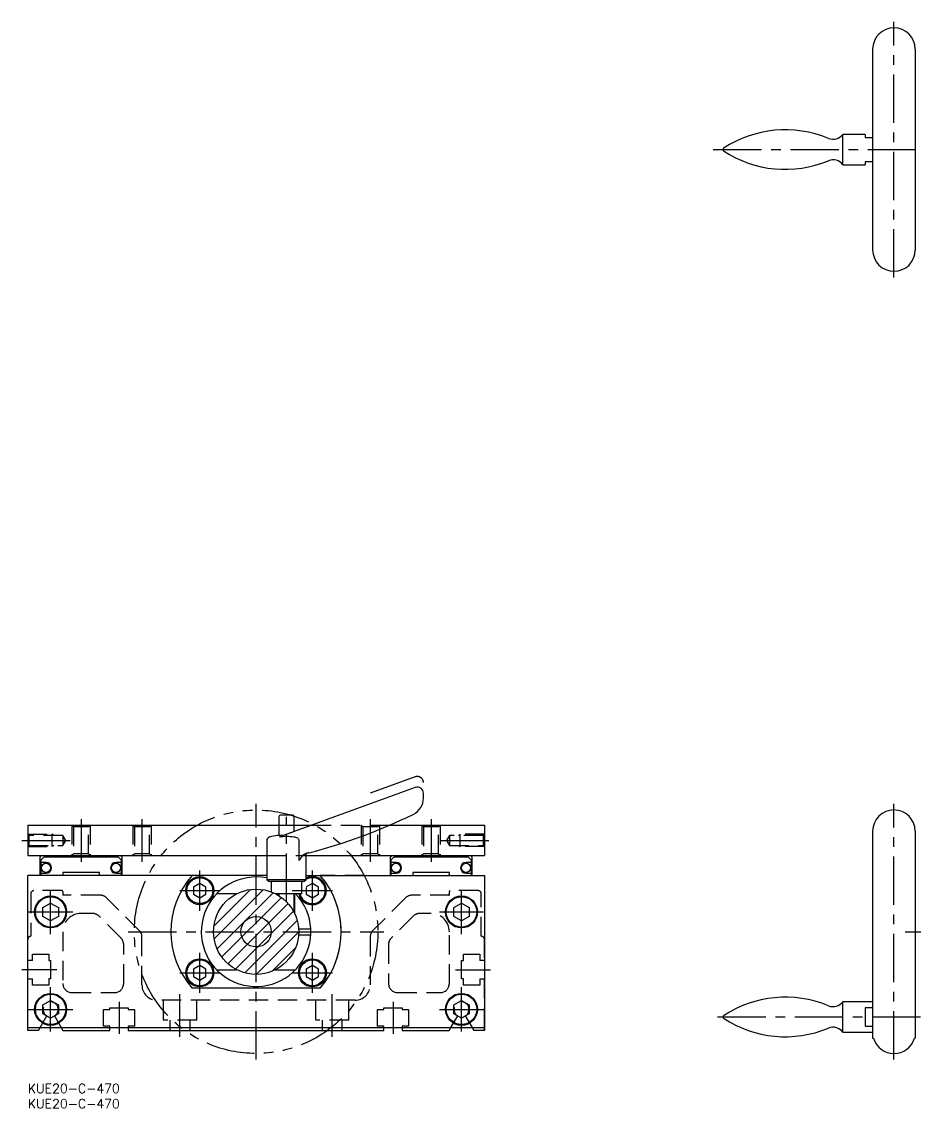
# Model space of a CAD drawing. Extents: x -2 to 832, y -8 to 383.
# Drawn here: x -2 to 291.6, y -8 to 349 of the extents above; entities that cross this region are included whole.
import ezdxf

# ---------------------------------------------------------------- set-up
doc = ezdxf.new("R2010")
doc.units = 0
doc.header["$LTSCALE"] = 0.5
for name, pattern in [('CENTER', [50.8, 31.75, -6.35, 6.35, -6.35]), ('DASHED', [19.05, 12.7, -6.35]), ('PHANTOM', [63.5, 31.75, -6.35, 6.35, -6.35, 6.35, -6.35])]:
    doc.linetypes.add(name, pattern=pattern)
for name, color, linetype in [('MSM_CENTER', 1, 'CENTER'), ('MSM_CONTINUOUS', 7, 'CONTINUOUS'), ('MSM_DASHED', 4, 'DASHED'), ('MSM_IMAGINARY', 6, 'PHANTOM'), ('MSM_NARROW', 5, 'CONTINUOUS'), ('MSM_PART_NUMBER', 7, 'CONTINUOUS')]:
    doc.layers.add(name, color=color, linetype=linetype)
doc.styles.get("Standard").update_dxf_attribs({"font": 'txt.shx', "height": 3, "bigfont": 'bigfont.shx'})

# ---------------------------------------------------------------- blocks, each defined once
blk = doc.blocks.new('*U6')
at = {"layer": 'MSM_PART_NUMBER'}
blk.add_text('KUE20-C-470', height=3, dxfattribs=at).set_placement((0, -3))
blk = doc.blocks.new('*U7')
at = {"layer": 'MSM_PART_NUMBER'}
blk.add_text('KUE20-C-470', height=3, dxfattribs=at).set_placement((0, -8))

msp = doc.modelspace()

# ---------------------------------------------------------------- linework, layer by layer
at = {"layer": 'MSM_CENTER'}
for p, q in [((284.58, 264.97), (284.58, 348.97)), ((225.14, 306.97), (831.68, 306.97)), ((75, 8), (75, 92)), ((284.58, 8), (284.58, 92)), ((17.5, 87), (17.5, 73)), ((37.5, 87), (37.5, 73)), ((85, 59.8), (85, 87.8)), ((112.5, 87), (112.5, 73)), ((132.5, 87), (132.5, 73)), ((-2, 80), (14.44, 80)), ((135.56, 80), (152, 80)), ((56.5, 56.9), (56.5, 70.1)), ((93.5, 56.9), (93.5, 70.1)), ((7.5, 49.25), (7.5, 63.75)), ((49.9, 63.5), (63.1, 63.5)), ((86.9, 63.5), (100.1, 63.5)), ((142.5, 49.25), (142.5, 63.75)), ((0.25, 56.5), (14.75, 56.5)), ((135.25, 56.5), (149.75, 56.5)), ((33, 50), (117, 50)), ((288.28, 50), (831.68, 50)), ((56.5, 29.9), (56.5, 43.1)), ((93.5, 29.9), (93.5, 43.1)), ((9.5, 37.5), (-2, 37.5)), ((49.9, 36.5), (63.1, 36.5)), ((86.9, 36.5), (100.1, 36.5)), ((140.5, 37.5), (152, 37.5)), ((7.5, 17.25), (7.5, 31.75)), ((50, 15.5), (50, 29.5)), ((100, 15.5), (100, 29.5)), ((142.5, 17.25), (142.5, 31.75)), ((30, 27), (30, 16.5)), ((120, 27), (120, 16.5)), ((0.25, 24.5), (14.75, 24.5)), ((135.25, 24.5), (149.75, 24.5)), ((226.58, 22), (293.58, 22))]:
    msp.add_line(p, q, dxfattribs=at)
at = {"layer": 'MSM_CONTINUOUS'}
for p, q in [((277.58, 339.97), (277.58, 273.97)), ((291.58, 339.98), (291.58, 273.97)), ((267.79, 301.97), (267.79, 311.97)), ((275.08, 311.97), (267.79, 311.97)), ((275.08, 311.97), (275.08, 310.97)), ((275.08, 310.97), (277.58, 310.97)), ((228.58, 306.56), (228.58, 307.39)), ((267.79, 301.97), (275.08, 301.97)), ((275.08, 302.97), (275.08, 301.97)), ((277.58, 302.97), (275.08, 302.97)), ((127.32, 97.38), (82.66, 81.13)), ((130, 93.95), (130, 95.5)), ((82.5, 87.8), (82.5, 81.62)), ((87, 88.3), (83, 88.3)), ((87.5, 82.89), (87.5, 87.8)), ((0, 85), (82.5, 85)), ((0, 85), (0, 75)), ((87.5, 85), (93.31, 85)), ((118.89, 85), (150, 85)), ((150, 85), (150, 75)), ((277.58, 83), (277.58, 15)), ((291.58, 83), (291.58, 15)), ((78.5, 79.87), (78.5, 67)), ((84.03, 81.62), (82, 81.62)), ((89.15, 73.36), (89.15, 79.87)), ((0, 75), (78.5, 75)), ((4.5, 75), (4, 74.5)), ((11.75, 74.5), (11.25, 75)), ((23.75, 75), (23.25, 74.5)), ((31, 74.5), (30.5, 75)), ((91.5, 67), (91.5, 75.7)), ((91.5, 75), (150, 75)), ((119.5, 75), (119, 74.5)), ((126.75, 74.5), (126.25, 75)), ((138.75, 75), (138.25, 74.5)), ((146, 74.5), (145.5, 75)), ((4, 74.5), (4, 68.5)), ((5.25, 74.5), (4.25, 73.5)), ((4.25, 73.5), (4.25, 68.5)), ((6, 72.8), (4.25, 72.8)), ((29.75, 74.5), (5.25, 74.5)), ((30.75, 72.8), (29, 72.8)), ((30.75, 73.5), (29.75, 74.5)), ((30.75, 68.5), (30.75, 73.5)), ((31, 68.5), (31, 74.5)), ((119, 74.5), (119, 68.5)), ((120.25, 74.5), (119.25, 73.5)), ((119.25, 73.5), (119.25, 68.5)), ((121, 72.8), (119.25, 72.8)), ((144.75, 74.5), (120.25, 74.5)), ((145.75, 72.8), (144, 72.8)), ((145.75, 73.5), (144.75, 74.5)), ((145.75, 68.5), (145.75, 73.5)), ((146, 68.5), (146, 74.5)), ((0, 17.5), (0, 68.5)), ((78.5, 68.5), (0, 68.5)), ((4.25, 69.2), (6, 69.2)), ((23.5, 69.5), (11.5, 69.5)), ((11.8, 69.5), (11.5, 69.2)), ((11.5, 69.5), (11.5, 68.55)), ((23.5, 69.2), (23.2, 69.5)), ((23.5, 68.55), (23.5, 69.5)), ((29, 69.2), (30.75, 69.2)), ((91.5, 68.5), (150, 68.5)), ((119.25, 69.2), (121, 69.2)), ((138.5, 69.5), (126.5, 69.5)), ((126.8, 69.5), (126.5, 69.2)), ((126.5, 69.5), (126.5, 68.55)), ((138.5, 69.2), (138.2, 69.5)), ((138.5, 68.55), (138.5, 69.5)), ((144, 69.2), (145.75, 69.2)), ((150, 68.5), (150, 17.5)), ((56.5, 65.86), (54.46, 64.68)), ((54.46, 64.68), (54.46, 62.32)), ((58.54, 64.68), (56.5, 65.86)), ((58.54, 62.32), (58.54, 64.68)), ((78.5, 67), (79.37, 66.5)), ((91.5, 67), (78.5, 67)), ((90.63, 66.5), (79.37, 66.5)), ((80, 66.5), (80, 63.08)), ((90, 62.5), (90, 66.5)), ((90.63, 66.5), (91.5, 67)), ((91.46, 64.48), (91.46, 62.32)), ((93.5, 65.86), (91.5, 64.7)), ((95.54, 64.68), (93.5, 65.86)), ((95.54, 62.32), (95.54, 64.68)), ((54.46, 62.32), (56.5, 61.14)), ((56.5, 61.14), (58.54, 62.32)), ((68.7, 62.5), (62.05, 62.5)), ((90, 62.5), (81.3, 62.5)), ((91.46, 62.32), (93.5, 61.14)), ((93.5, 61.14), (95.54, 62.32)), ((4.96, 57.97), (7.5, 59.43)), ((4.96, 55.03), (4.96, 57.97)), ((7.5, 59.43), (10.04, 57.97)), ((10.04, 57.97), (10.04, 55.03)), ((139.96, 57.97), (142.5, 59.43)), ((139.96, 55.03), (139.96, 57.97)), ((142.5, 59.43), (145.04, 57.97)), ((145.04, 57.97), (145.04, 55.03)), ((7.5, 53.57), (4.96, 55.03)), ((10.04, 55.03), (7.5, 53.57)), ((142.5, 53.57), (139.96, 55.03)), ((145.04, 55.03), (142.5, 53.57)), ((88.96, 51), (92.97, 51)), ((88.96, 49), (92.97, 49)), ((56.5, 38.86), (54.46, 37.68)), ((54.46, 37.68), (54.46, 35.32)), ((58.54, 37.68), (56.5, 38.86)), ((58.54, 35.32), (58.54, 37.68)), ((62.05, 37.5), (68.7, 37.5)), ((81.3, 37.5), (87.95, 37.5)), ((93.5, 38.86), (91.46, 37.68)), ((91.46, 37.68), (91.46, 35.32)), ((95.54, 37.68), (93.5, 38.86)), ((95.54, 35.32), (95.54, 37.68)), ((54.46, 35.32), (56.5, 34.14)), ((56.5, 34.14), (58.54, 35.32)), ((91.46, 35.32), (93.5, 34.14)), ((93.5, 34.14), (95.54, 35.32)), ((96.02, 31.5), (53.98, 31.5)), ((4.96, 25.97), (7.5, 27.43)), ((4.96, 23.03), (4.96, 25.97)), ((7.5, 27.43), (10.04, 25.97)), ((10.04, 25.97), (10.04, 23.03)), ((139.96, 25.97), (142.5, 27.43)), ((139.96, 23.03), (139.96, 25.97)), ((142.5, 27.43), (145.04, 25.97)), ((145.04, 25.97), (145.04, 23.03)), ((277.58, 27), (267.79, 27)), ((267.79, 17), (267.79, 27)), ((275.08, 25), (275.08, 19)), ((277.58, 25), (275.08, 25)), ((7.5, 21.57), (4.96, 23.03)), ((10.04, 23.03), (7.5, 21.57)), ((142.5, 21.57), (139.96, 23.03)), ((145.04, 23.03), (142.5, 21.57)), ((228.58, 21.58), (228.58, 22.42)), ((0, 18.5), (150, 18.5)), ((0.05, 17.5), (0.05, 18.5)), ((3.46, 17.5), (4.04, 18.5)), ((10.96, 18.5), (11.54, 17.5)), ((27, 17.5), (27, 18.5)), ((33, 18.5), (33, 17.5)), ((117, 17.5), (117, 18.5)), ((123, 18.5), (123, 17.5)), ((138.46, 17.5), (139.04, 18.5)), ((145.96, 18.5), (146.54, 17.5)), ((149.95, 18.5), (149.95, 17.5)), ((275.08, 19), (277.58, 19)), ((3.46, 17.5), (0, 17.5)), ((11.54, 17.5), (27, 17.5)), ((33, 17.5), (117, 17.5)), ((123, 17.5), (138.46, 17.5)), ((150, 17.5), (146.54, 17.5)), ((267.79, 17), (277.58, 17)), ((277.58, 15), (277.87, 15)), ((291.29, 15), (291.58, 15))]:
    msp.add_line(p, q, dxfattribs=at)
for centre, radius in [((6, 71), 1.5), ((29, 71), 1.5), ((121, 71), 1.5), ((144, 71), 1.5), ((56.5, 63.5), 4.6), ((56.5, 63.5), 4.25), ((7.5, 56.5), 5.25), ((7.5, 56.5), 5), ((75, 50), 14), ((142.5, 56.5), 5.25), ((142.5, 56.5), 5), ((75, 50), 5), ((56.5, 36.5), 4.6), ((56.5, 36.5), 4.25), ((93.5, 36.5), 4.6), ((93.5, 36.5), 4.25), ((7.5, 24.5), 5.25), ((7.5, 24.5), 5), ((142.5, 24.5), 5.25), ((142.5, 24.5), 5)]:
    msp.add_circle(centre, radius, dxfattribs=at)
for centre, radius, start, end in [((284.58, 339.97), 7, 0.0123, 180), ((248.9, 276.47), 37, 67.5217, 123.3194), ((264.58, 314.36), 4, 247.5217, 323.3982), ((248.9, 337.47), 37, 236.6806, 292.4783), ((264.58, 299.59), 4, 36.6018, 112.4783), ((284.58, 273.97), 7, 180, 359.9877), ((128, 95.5), 2, 0, 110.0021), ((124, 93.95), 6, 296.0636, 0), ((284.58, 83), 7, 0.0123, 180), ((83, 87.8), 0.5, 90, 180), ((87, 87.8), 0.5, 0, 90), ((47.55, 250.26), 180, 284.4054, 296.0636), ((79.8, 79.87), 1.3, 104.5706, 180), ((85, 59.86), 21.97, 97.8482, 104.5706), ((85, 59.86), 21.39, 83.6788, 96.2682), ((87, 77.83), 3.31, 59.7939, 83.9142), ((87.99, 79.74), 1.17, 6.0919, 54.409), ((92.9, 71.96), 4, 98.1816, 159.5), ((6, 71), 1.8, 270, 90), ((29, 71), 1.8, 90, 270), ((121, 71), 1.8, 270, 90), ((144, 71), 1.8, 90, 270), ((11.5, 67.25), 1.3, 74.0576, 90), ((23.5, 67.25), 1.3, 90, 105.9424), ((75, 50), 28, 138.6456, 221.3544), ((75, 50), 18, 78.7877, 43.983), ((93.5, 63.5), 4.6, 192.5559, 115.7715), ((75, 50), 28, 318.6456, 41.3544), ((126.5, 67.25), 1.3, 74.0576, 90), ((138.5, 67.25), 1.3, 90, 105.9424), ((93.5, 63.5), 4.25, 193.609, 118.0725), ((248.9, -8.5), 37, 67.5217, 123.3194), ((264.58, 29.39), 4, 247.5217, 323.3982), ((248.9, 52.5), 37, 236.6806, 292.4783), ((264.58, 14.62), 4, 36.6018, 112.4783), ((284.58, 17), 7, 196.3896, 343.5917)]:
    msp.add_arc(centre, radius, start, end, dxfattribs=at)
at = {"layer": 'MSM_DASHED'}
for p, q in [((96.57, 86.19), (82.66, 81.13)), ((14.5, 85), (15.04, 84.46)), ((14.5, 85), (14.5, 75)), ((15.04, 84.46), (15.04, 75.54)), ((19.96, 84.46), (15.04, 84.46)), ((19.96, 84.46), (20.5, 85)), ((19.96, 75.54), (19.96, 84.46)), ((20.5, 85), (20.5, 75)), ((34.5, 85), (35.04, 84.46)), ((34.5, 85), (34.5, 75)), ((35.04, 84.46), (35.04, 75.54)), ((39.96, 84.46), (35.04, 84.46)), ((39.96, 84.46), (40.5, 85)), ((39.96, 75.54), (39.96, 84.46)), ((40.5, 85), (40.5, 75)), ((82.5, 85), (87.5, 85)), ((93.31, 85), (118.89, 85)), ((109.5, 85), (110.04, 84.46)), ((109.5, 85), (109.5, 75)), ((110.04, 84.46), (110.04, 75.54)), ((114.96, 84.46), (110.04, 84.46)), ((114.96, 84.46), (115.5, 85)), ((114.96, 75.54), (114.96, 84.46)), ((115.5, 85), (115.5, 75)), ((129.5, 85), (130.04, 84.46)), ((129.5, 85), (129.5, 75)), ((130.04, 84.46), (130.04, 75.54)), ((134.96, 84.46), (130.04, 84.46)), ((134.96, 84.46), (135.5, 85)), ((134.96, 75.54), (134.96, 84.46)), ((135.5, 85), (135.5, 75)), ((0.38, 81.62), (0, 82)), ((0, 82), (8, 82)), ((11.5, 81.62), (0.38, 81.62)), ((0.38, 81.62), (0.38, 78.38)), ((8, 78), (8, 82)), ((8.5, 81.62), (8, 82)), ((12.44, 80), (11.5, 81.62)), ((11.5, 81.62), (11.5, 78.38)), ((11.5, 78.38), (12.44, 80)), ((138.5, 81.62), (137.56, 80)), ((137.56, 80), (138.5, 78.38)), ((149.62, 81.62), (138.5, 81.62)), ((138.5, 81.62), (138.5, 78.38)), ((141.5, 81.62), (142, 82)), ((142, 78), (142, 82)), ((150, 82), (142, 82)), ((150, 82), (149.62, 81.62)), ((149.62, 81.62), (149.62, 78.38)), ((0, 78), (0.38, 78.38)), ((0, 78), (8, 78)), ((0.38, 78.38), (11.5, 78.38)), ((8.5, 78.38), (8, 78)), ((15.04, 75.54), (14.5, 75)), ((19.96, 75.54), (15.04, 75.54)), ((20.5, 75), (19.96, 75.54)), ((35.04, 75.54), (34.5, 75)), ((39.96, 75.54), (35.04, 75.54)), ((40.5, 75), (39.96, 75.54)), ((43.78, 75), (64.8, 75)), ((78.5, 75), (91.5, 75)), ((91.5, 73.87), (91.5, 75.7)), ((110.04, 75.54), (109.5, 75)), ((114.96, 75.54), (110.04, 75.54)), ((115.5, 75), (114.96, 75.54)), ((130.04, 75.54), (129.5, 75)), ((134.96, 75.54), (130.04, 75.54)), ((135.5, 75), (134.96, 75.54)), ((138.5, 78.38), (149.62, 78.38)), ((141.5, 78.38), (142, 78)), ((150, 78), (142, 78)), ((149.62, 78.38), (150, 78)), ((110.46, 68.5), (96.02, 68.5)), ((1, 62.5), (1, 48.5)), ((11.2, 63.5), (2, 63.5)), ((11.5, 63.2), (11.5, 62)), ((23.76, 62), (11.5, 62)), ((36.62, 50.38), (25.88, 61.12)), ((82.25, 62.5), (82.25, 61.98)), ((82.5, 62.5), (82.5, 61.82)), ((87.5, 56.3), (87.5, 62.5)), ((87.75, 55.78), (87.75, 62.5)), ((124.12, 61.12), (113.38, 50.38)), ((138.5, 62), (126.24, 62)), ((138.01, 62), (138.5, 62.49)), ((138.5, 62), (138.5, 63.2)), ((148, 63.5), (138.8, 63.5)), ((149, 48.5), (149, 62.5)), ((21.27, 56), (17.5, 56)), ((30.62, 47.89), (23.39, 55.12)), ((126.61, 55.12), (119.38, 47.89)), ((132.5, 56), (128.73, 56)), ((11.5, 50), (11.5, 33)), ((138.5, 33), (138.5, 50)), ((0.05, 40.5), (0.05, 47.81)), ((37.5, 32.5), (37.5, 48.26)), ((112.5, 48.26), (112.5, 32.5)), ((149.95, 47.81), (149.95, 40.5)), ((31.5, 33), (31.5, 45.77)), ((118.5, 45.77), (118.5, 33)), ((1.5, 40.5), (0, 40.5)), ((1.5, 42.6), (6.9, 42.6)), ((1.5, 40.5), (1.5, 42.6)), ((6.9, 42.6), (6.9, 40.5)), ((6.9, 40.5), (7.5, 40.5)), ((7.5, 40.5), (7.5, 34.5)), ((142.5, 40.5), (143.1, 40.5)), ((142.5, 34.5), (142.5, 40.5)), ((143.1, 42.6), (148.5, 42.6)), ((143.1, 40.5), (143.1, 42.6)), ((148.5, 42.6), (148.5, 40.5)), ((150, 40.5), (148.5, 40.5)), ((0, 34.5), (1.5, 34.5)), ((0.05, 18.5), (0.05, 34.5)), ((1.5, 32.4), (1.5, 34.5)), ((6.9, 32.4), (1.5, 32.4)), ((7.5, 34.5), (6.9, 34.5)), ((6.9, 34.5), (6.9, 32.4)), ((143.1, 34.5), (142.5, 34.5)), ((143.1, 32.4), (143.1, 34.5)), ((148.5, 32.4), (143.1, 32.4)), ((148.5, 34.5), (150, 34.5)), ((148.5, 34.5), (148.5, 32.4)), ((149.95, 34.5), (149.95, 18.5)), ((14.5, 30), (28.5, 30)), ((121.5, 30), (135.5, 30)), ((27, 24.4), (27, 25)), ((27, 25), (33, 25)), ((33, 25), (33, 24.4)), ((107.5, 27.5), (42.5, 27.5)), ((44.5, 27.5), (44.5, 20.9)), ((55.5, 20.9), (55.5, 27.5)), ((94.5, 27.5), (94.5, 20.9)), ((105.5, 20.9), (105.5, 27.5)), ((117, 25), (123, 25)), ((117, 24.4), (117, 25)), ((123, 25), (123, 24.4)), ((4.04, 18.5), (6.27, 22.37)), ((8.73, 22.37), (10.96, 18.5)), ((24.9, 24.4), (27, 24.4)), ((24.9, 19), (24.9, 24.4)), ((33, 24.4), (35.1, 24.4)), ((35.1, 24.4), (35.1, 19)), ((114.9, 24.4), (117, 24.4)), ((114.9, 19), (114.9, 24.4)), ((123, 24.4), (125.1, 24.4)), ((125.1, 24.4), (125.1, 19)), ((139.04, 18.5), (141.27, 22.37)), ((143.73, 22.37), (145.96, 18.5)), ((27, 19), (24.9, 19)), ((27, 18.5), (27, 19)), ((33, 19), (33, 18.5)), ((35.1, 19), (33, 19)), ((55.5, 20.9), (44.5, 20.9)), ((46.7, 20.9), (46.7, 17.5)), ((50.35, 18.5), (99.65, 18.5)), ((53.3, 17.5), (53.3, 20.9)), ((105.5, 20.9), (94.5, 20.9)), ((96.7, 20.9), (96.7, 17.5)), ((103.3, 17.5), (103.3, 20.9)), ((117, 19), (114.9, 19)), ((117, 18.5), (117, 19)), ((123, 19), (123, 18.5)), ((125.1, 19), (123, 19)), ((51.68, 17.5), (55.5, 17.5)), ((94.5, 17.5), (98.32, 17.5))]:
    msp.add_line(p, q, dxfattribs=at)
for centre, radius, start, end in [((92.9, 71.96), 4, 98.1816, 133.6237), ((75, 50), 28, 318.6456, 41.3544), ((2, 62.5), 1, 90, 180), ((11.2, 63.2), 0.3, 0, 90), ((23.76, 59), 3, 45, 90), ((126.24, 59), 3, 90, 135), ((138.8, 63.2), 0.3, 90, 180), ((148, 62.5), 1, 0, 90), ((17.5, 50), 6, 90, 180), ((21.27, 53), 3, 45, 90), ((128.73, 53), 3, 90, 135), ((132.5, 50), 6, 0, 90), ((34.5, 48.26), 3, 0, 45), ((115.5, 48.26), 3, 135, 180), ((1, 47.5), 1, 90, 180), ((28.5, 45.77), 3, 0, 45), ((121.5, 45.77), 3, 135, 180), ((149, 47.5), 1, 0, 90), ((14.5, 33), 3, 180, 270), ((28.5, 33), 3, 270, 0), ((42.5, 32.5), 5, 180, 270), ((107.5, 32.5), 5, 270, 0), ((121.5, 33), 3, 180, 270), ((135.5, 33), 3, 270, 0), ((7.5, 24.5), 2.46, 300, 240), ((142.5, 24.5), 2.46, 300, 240)]:
    msp.add_arc(centre, radius, start, end, dxfattribs=at)
at = {"layer": 'MSM_IMAGINARY'}
msp.add_line((127.32, 100.88), (112.5, 95.49), dxfattribs=at)
msp.add_circle((75, 50), 40, dxfattribs=at)
msp.add_arc((128, 99), 2, 0, 110.0021, dxfattribs=at)
at = {"layer": 'MSM_NARROW'}
for p, q in [((61.12, 51.82), (73.18, 63.88)), ((61.2, 47.65), (77.35, 63.8)), ((62.17, 44.39), (80.61, 62.83)), ((63.73, 41.7), (83.3, 61.27)), ((65.76, 39.48), (85.52, 59.24)), ((68.25, 37.73), (87.27, 56.75)), ((71.26, 36.51), (88.49, 53.74)), ((75, 36), (89, 50)), ((80.27, 37.03), (87.97, 44.73))]:
    msp.add_line(p, q, dxfattribs=at)

# ---------------------------------------------------------------- block references
at = {"layer": 'MSM_CONTINUOUS'}
for name in ['*U6', '*U7']:
    msp.add_blockref(name, (0, 0), dxfattribs=at)

doc.saveas('drawing.dxf')
